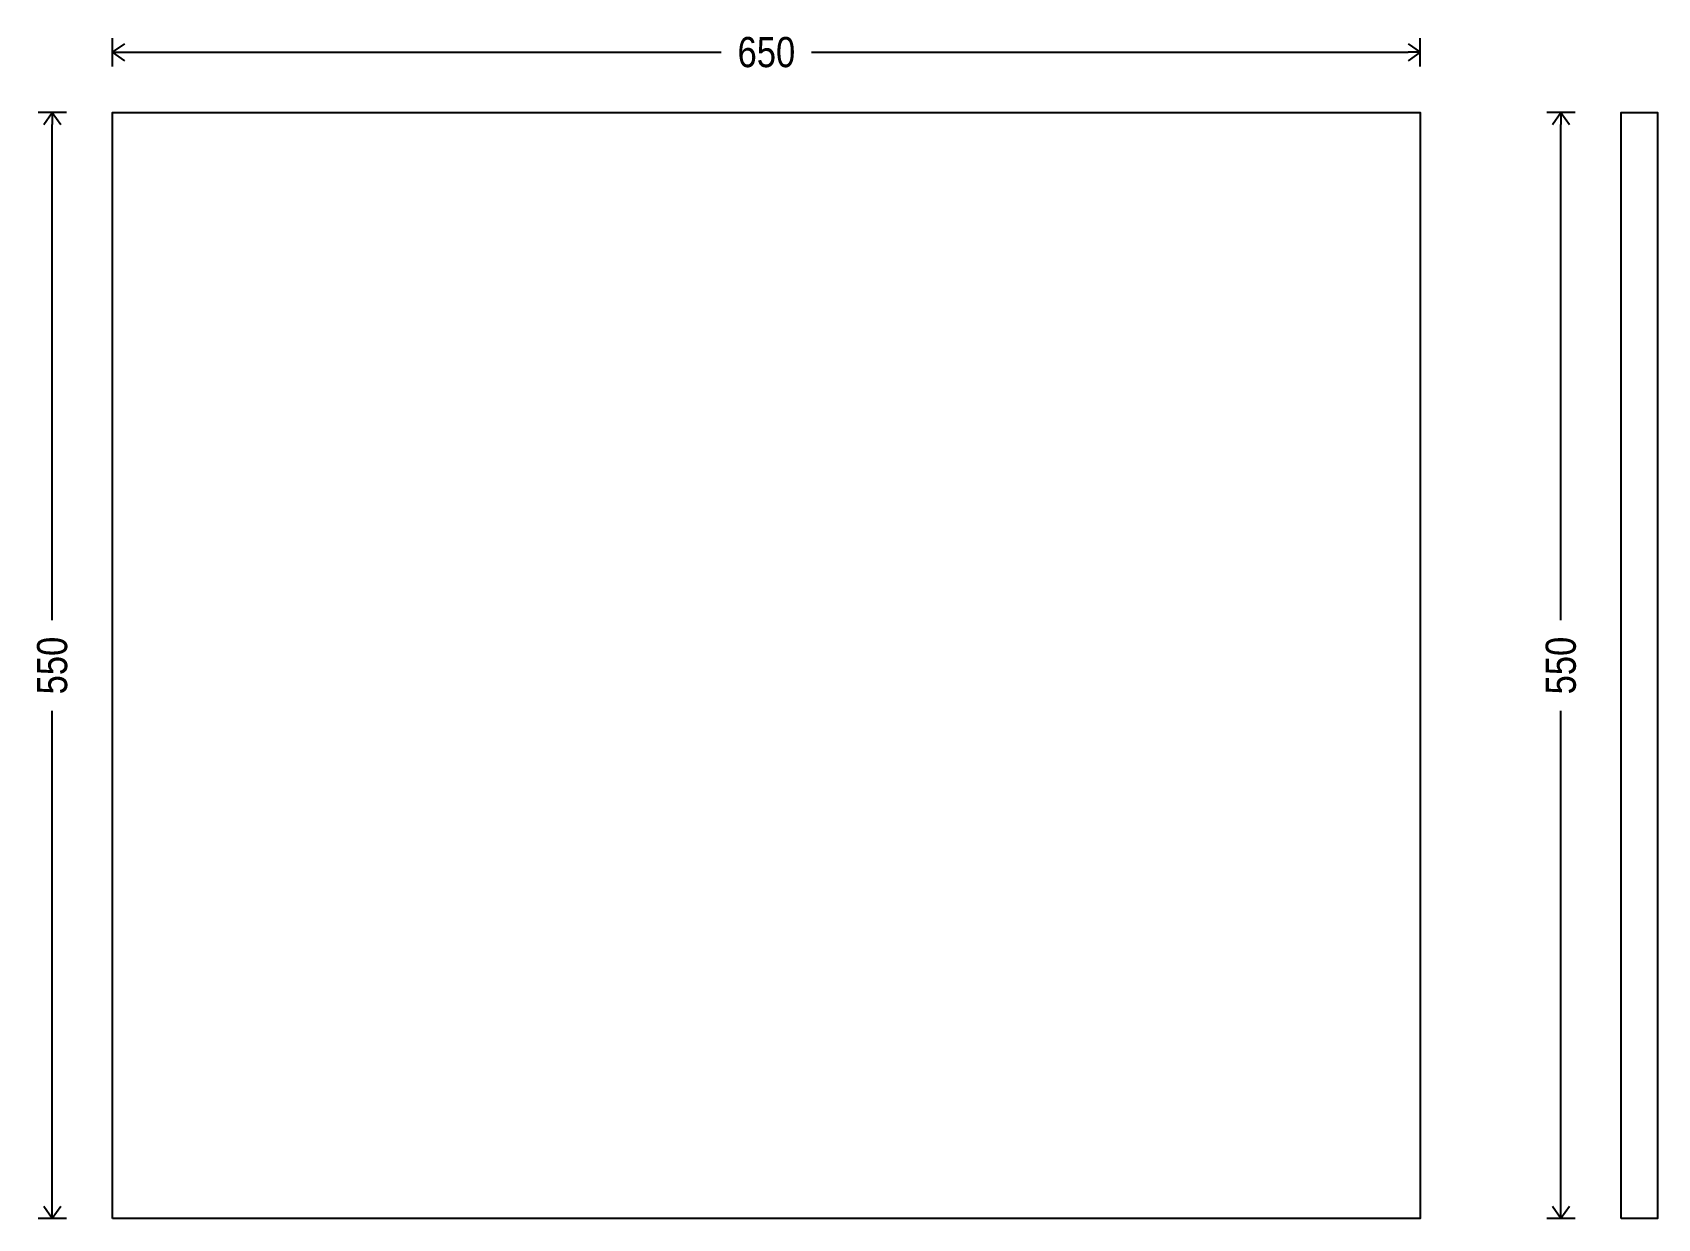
# Model space of a CAD drawing. Header units: metres. Extents: x 360 to 1168, y 0 to 590.
import ezdxf

# ---------------------------------------------------------------- set-up
doc = ezdxf.new("R2010")
doc.units = ezdxf.units.M
doc.styles.add('OpenSansCondensed-Light', font='OpenSansCondensed-Light.ttf')
doc.dimstyles.new('EZDXF', dxfattribs={"dimtxt": 0.25, "dimasz": 0.175, "dimexe": 0.375, "dimexo": 0.125, "dimgap": 0.1, "dimtad": 1, "dimlfac": 100, "dimdsep": 46, "dimtxsty": 'OpenSansCondensed-Light', "dimblk": 'ARCHTICK', "dimcen": 2.5, "dimadec": 0, "dimazin": 0, "dimtfac": 1, "dimtmove": 2, "dimatfit": 3, "dimarcsym": 0})

# ---------------------------------------------------------------- blocks, each defined once
blk = doc.blocks.new('_OPEN90')
at = {"color": 0, "linetype": 'BYBLOCK'}
blk.add_line((0, 0), (-1, 0), dxfattribs=at)
blk.add_lwpolyline([(-1, 0.71), (0, 0), (-1, -0.71)], dxfattribs=at)
blk = doc.blocks.new('*D1')
at = {"color": 1, "lineweight": -2}
for p, q in [((400, 573), (400, 587)), ((1050, 573), (1050, 587)), ((406, 580), (702.5, 580)), ((747.5, 580), (1044, 580))]:
    blk.add_line(p, q, dxfattribs=at)
at = {"layer": 'DEFPOINTS'}
for p in [(400, 580), (400, 550), (1050, 550)]:
    blk.add_point(p, dxfattribs=at)
at = {"color": 1, "xscale": 6, "yscale": 6, "rotation": 180}
blk.add_blockref('_OPEN90', (400, 580), dxfattribs=at)
at = {"color": 1, "xscale": 6, "yscale": 6}
blk.add_blockref('_OPEN90', (1050, 580), dxfattribs=at)
at = {"insert": (725, 580), "char_height": 15, "attachment_point": 5, "style": 'OpenSansCondensed-Light'}
blk.add_mtext('650', dxfattribs=at)
blk = doc.blocks.new('*D2')
at = {"color": 1, "lineweight": -2}
for p, q in [((377, 550), (363, 550)), ((370, 297.5), (370, 544)), ((370, 6), (370, 252.5)), ((377, 0), (363, 0))]:
    blk.add_line(p, q, dxfattribs=at)
at = {"layer": 'DEFPOINTS'}
for p in [(400, 550), (370, 0), (400, 0)]:
    blk.add_point(p, dxfattribs=at)
at = {"color": 1, "xscale": 6, "yscale": 6}
for p, rotation in [((370, 550), 90), ((370, 0), 270)]:
    blk.add_blockref('_OPEN90', p, dxfattribs=dict(at, rotation=rotation))
at = {"insert": (370, 275), "char_height": 15, "attachment_point": 5, "rotation": 90, "style": 'OpenSansCondensed-Light'}
blk.add_mtext('550', dxfattribs=at)
blk = doc.blocks.new('*D3')
at = {"color": 1, "lineweight": -2}
for p, q in [((1127, 550), (1113, 550)), ((1120, 297.5), (1120, 544)), ((1120, 6), (1120, 252.5)), ((1127, 0), (1113, 0))]:
    blk.add_line(p, q, dxfattribs=at)
at = {"layer": 'DEFPOINTS'}
for p in [(1150, 550), (1120, 0), (1150, 0)]:
    blk.add_point(p, dxfattribs=at)
at = {"color": 1, "xscale": 6, "yscale": 6}
for p, rotation in [((1120, 550), 90), ((1120, 0), 270)]:
    blk.add_blockref('_OPEN90', p, dxfattribs=dict(at, rotation=rotation))
at = {"insert": (1120, 275), "char_height": 15, "attachment_point": 5, "rotation": 90, "style": 'OpenSansCondensed-Light'}
blk.add_mtext('550', dxfattribs=at)

msp = doc.modelspace()

# ---------------------------------------------------------------- linework, layer by layer
for points in [[(400, 0), (400, 550), (1050, 550), (1050, 0), (400, 0)], [(1150, 0), (1150, 550), (1168, 550), (1168, 0), (1150, 0)]]:
    msp.add_lwpolyline(points)

# ---------------------------------------------------------------- dimensions: what is measured, and where the dimension line sits
dim = msp.add_linear_dim(base=(400, 580), p1=(400, 550), p2=(1050, 550), dimstyle='EZDXF', override={"dimtxt": 15, "dimasz": 6, "dimexe": 7, "dimtad": 0, "dimlfac": 1, "dimblk": 'OPEN90', "dimsah": 0, "dimtsz": 0, "dimclrd": 1, "dimclre": 1, "dimfxl": 7, "dimfxlon": 1})
dim.commit()
dim.dimension.update_dxf_attribs({"geometry": '*D1', "text_midpoint": (725, 580)})
for base, p1, p2, picture, middle in [((370, 0), (400, 0), (400, 550), '*D2', (370, 275)), ((1120, 0), (1150, 0), (1150, 550), '*D3', (1120, 275))]:
    dim = msp.add_linear_dim(base=base, p1=p1, p2=p2, angle=90, dimstyle='EZDXF', override={"dimtxt": 15, "dimasz": 6, "dimexe": 7, "dimtad": 0, "dimlfac": 1, "dimblk": 'OPEN90', "dimsah": 0, "dimtsz": 0, "dimclrd": 1, "dimclre": 1, "dimfxl": 7, "dimfxlon": 1})
    dim.commit()
    dim.dimension.update_dxf_attribs({"geometry": picture, "text_midpoint": middle})

doc.saveas('drawing.dxf')
